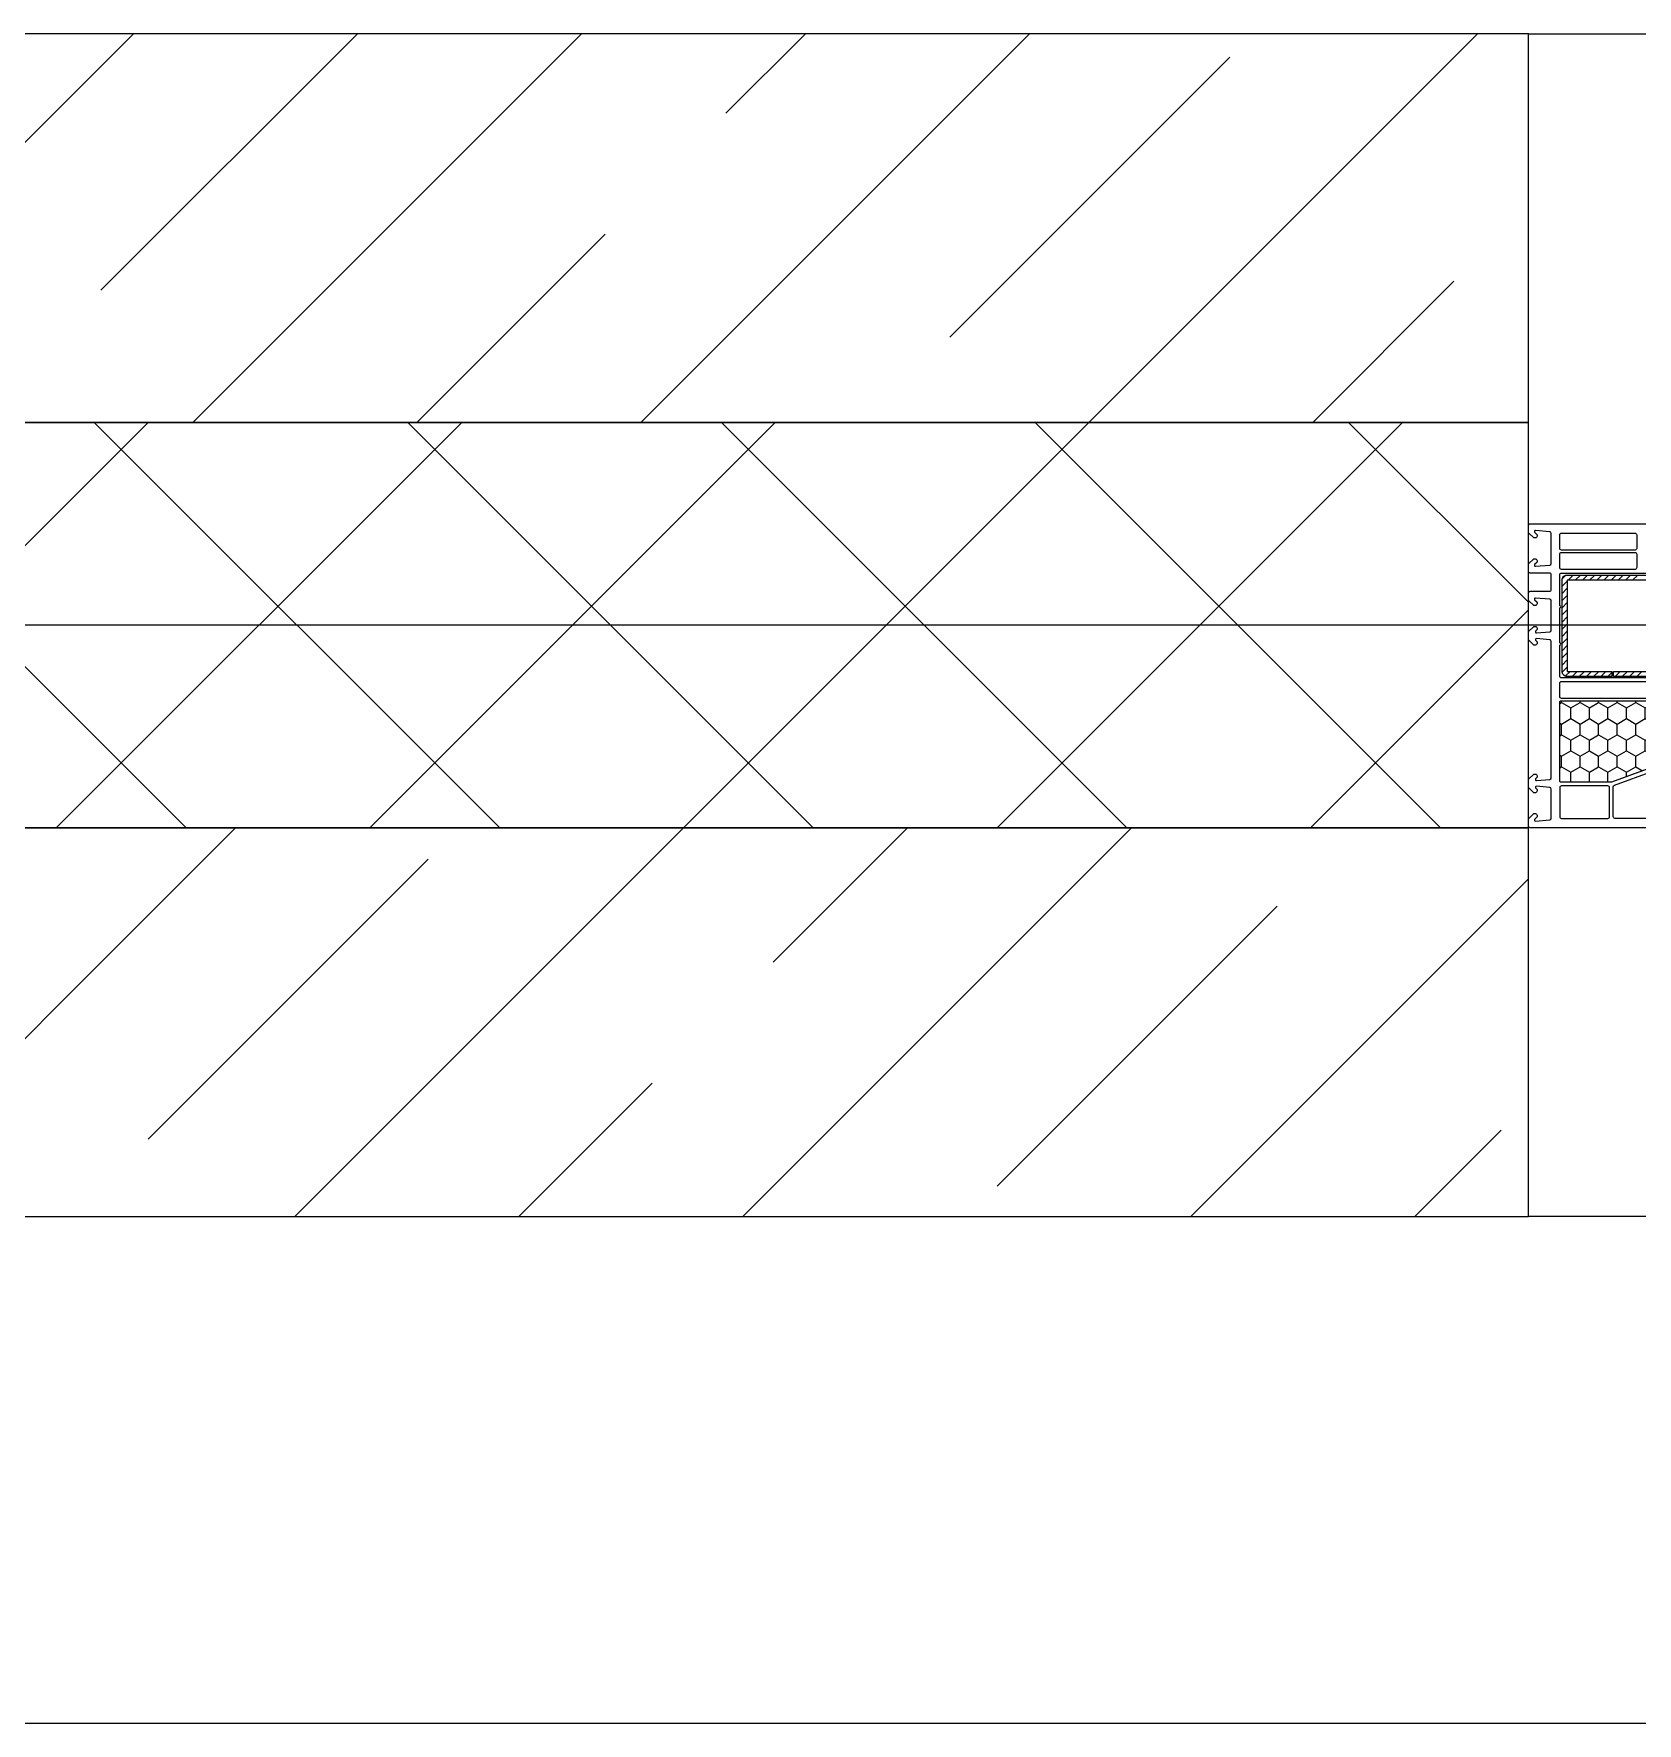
# Model space of a CAD drawing. Header units: inches. Extents: x -21163 to 11874, y -14995 to 6550.
# Drawn here: x -1467.9 to -993.4, y -7989 to -7489 of the extents above; entities that cross this region are included whole.
import ezdxf

# ---------------------------------------------------------------- set-up
doc = ezdxf.new("R2010")
doc.units = ezdxf.units.IN
doc.header["$MEASUREMENT"] = 0
doc.linetypes.add('CONTI', pattern=[0])
doc.linetypes.add('GOST2.303 5', pattern=[24, 20, -1.5, 1, -1.5])
doc.layers.get('0').update_dxf_attribs({"color": 8})
for name, color, linetype in [('axis_dim', 8, 'CONTI'), ('PVC', 8, 'Continuous'), ('STEEL', 8, 'Continuous')]:
    doc.layers.add(name, color=color, linetype=linetype)
for name, color, linetype, lineweight in [('doors_windows', 8, 'Continuous', 5), ('stair1', 8, 'Continuous', 15), ('Wall2', 8, 'Continuous', 5)]:
    doc.layers.add(name, color=color, linetype=linetype, lineweight=lineweight)

# ---------------------------------------------------------------- blocks, each defined once
blk = doc.blocks.new('*U17')
at = {"linetype": 'Continuous'}
h = blk.add_hatch(dxfattribs=at)
h.set_pattern_fill('HONEY', color=6, angle=-90, style=0)
h.set_pattern_definition([(270, (672.1506, 52.6428), (-2.74963, -4.7625), [3.175, -6.35]), (150, (672.1506, 52.6428), (-2.74963, 4.7625), [3.175, -6.35]), (210, (672.1506, 52.6428), (-5.49926, -6e-07), [-6.35, 3.175])])
h.paths.add_polyline_path([(543.77, -37.59, -0.57735), (543.34, -36.84), (551.02, -23.53, 0.079163), (551.42, -22.5, -0.259107), (551.73, -22.14), (575.41, -13.52, -0.087489), (575.58, -13.49), (590.29, -13.49, -0.414214), (590.79, -13.99), (590.79, -37.09, -0.414214), (590.29, -37.59)])
blk.add_lwpolyline([(543.43, -37.59, -0.57735), (543.17, -37.14), (551.8, -22.19, -0.176327), (551.96, -22.06), (575.44, -13.51, -0.087489), (575.54, -13.49), (590.49, -13.49, -0.414214), (590.79, -13.79), (590.79, -37.29, -0.414214), (590.49, -37.59)], format="xyb", close=True)
at = {"layer": 'PVC'}
blk.add_lwpolyline([(527.82, 0), (599.51, 0, -0.414214), (600.01, -0.5), (600.01, -2.41), (600.01, -2.7), (598.51, -4.2), (598.01, -4.2, -0.414214), (597.51, -3.7), (597.51, -3.3, -0.198912), (597.57, -3.16), (598.22, -2.51, 0.700208), (597.98, -2), (593.77, -2.37, 0.388879), (593.31, -2.87), (593.31, -11.46, 0.388879), (593.77, -11.96), (597.69, -12.3, 0.700208), (597.93, -11.79), (597.57, -11.44, -0.198912), (597.51, -11.3), (597.51, -10.9, -0.414214), (598.01, -10.4), (598.51, -10.4), (600.01, -11.9), (600.01, -14.4), (598.51, -15.9), (598.01, -15.9, -0.414214), (597.51, -15.4), (597.51, -15, -0.198912), (597.57, -14.86), (597.93, -14.51, 0.700208), (597.69, -14), (593.77, -14.34, 0.388879), (593.31, -14.84), (593.31, -55.16, 0.388879), (593.77, -55.66), (597.69, -56, 0.700208), (597.93, -55.49), (597.57, -55.14, -0.198912), (597.51, -55), (597.51, -54.6, -0.414214), (598.01, -54.1), (598.51, -54.1), (600.01, -55.6), (600.01, -58.1), (598.51, -59.6), (598.01, -59.6, -0.414214), (597.51, -59.1), (597.51, -58.7, -0.198912), (597.57, -58.56), (597.93, -58.21, 0.700208), (597.69, -57.7), (593.77, -58.04, 0.388879), (593.31, -58.54), (593.31, -67.13, 0.388879), (593.77, -67.63), (597.98, -68, 0.700208), (598.22, -67.49), (597.57, -66.84, -0.198912), (597.51, -66.7), (597.51, -66.3, -0.414214), (598.01, -65.8), (598.51, -65.8), (600.01, -67.3), (600.01, -67.59), (600.01, -69.5, -0.414214), (599.51, -70), (593.81, -70, 0.414214), (593.31, -70.5), (593.31, -74.9, 0.414214), (593.81, -75.4), (599.51, -75.4, -0.414214), (600.01, -75.9), (600.01, -78.1), (598.51, -79.6), (598.01, -79.6, -0.414214), (597.51, -79.1), (597.51, -78.7, -0.198912), (597.57, -78.56), (598.22, -77.91, 0.700208), (597.98, -77.4), (593.77, -77.77, 0.388879), (593.31, -78.27), (593.31, -87.13, 0.388879), (593.77, -87.63), (597.98, -88, 0.700208), (598.22, -87.49), (597.57, -86.84, -0.198912), (597.51, -86.7), (597.51, -86.3, -0.414214), (598.01, -85.8), (598.51, -85.8), (600.01, -87.3), (600.01, -87.59), (600.01, -89.5, -0.414214), (599.51, -90), (554.76, -90)], format="xyb", dxfattribs=at)
for points in [[(574.46, -2.8, -0.414214), (574.96, -3.3), (574.96, -12.18, -0.315299), (574.64, -12.65), (551.95, -20.91, -0.415199), (551.31, -20.61, 0.110369), (550.49, -19.32), (547.12, -15.95, -0.339454), (547.04, -15.35), (554.14, -3.05, -0.267949), (554.57, -2.8)], [(576.06, -3.3), (576.06, -11.9, 0.414214), (576.56, -12.4), (590.31, -12.4, 0.414214), (590.81, -11.9), (590.81, -3.3, 0.414214), (590.31, -2.8), (576.56, -2.8, 0.414214)], [(575.51, -13.5), (590.31, -13.5, -0.414214), (590.81, -14), (590.81, -37.1, -0.414214), (590.31, -37.6), (543.8, -37.6, -0.57735), (543.36, -36.85), (551.05, -23.54, 0.079163), (551.44, -22.51, -0.259107), (551.76, -22.15)], [(590.31, -38.3, -0.414214), (590.81, -38.8), (590.81, -42.8, -0.414214), (590.31, -43.3), (559.36, -43.3, -0.252264), (558.94, -43.08, 0.152167), (557.33, -41.76, -0.305615), (557.01, -41.29), (557.01, -38.8, -0.414214), (557.51, -38.3)], [(590.31, -44.4, -0.414214), (590.81, -44.9), (590.81, -54.1, 1), (590.81, -54.7), (590.81, -65.1, 1), (590.81, -65.7), (590.81, -74.9, -0.414214), (590.31, -75.4), (560.01, -75.4, -0.414214), (559.51, -74.9), (559.51, -44.9, -0.414214), (560.01, -44.4)], [(590.31, -76.5, -0.414214), (590.81, -77), (590.81, -81, -0.414214), (590.31, -81.5), (568.51, -81.5, -0.414214), (568.01, -81), (568.01, -77, -0.414214), (568.51, -76.5)], [(590.31, -82.2, -0.414214), (590.81, -82.7), (590.81, -86.7, -0.414214), (590.31, -87.2), (568.51, -87.2, -0.414214), (568.01, -86.7), (568.01, -82.7, -0.414214), (568.51, -82.2)]]:
    blk.add_lwpolyline(points, format="xyb", close=True, dxfattribs=at)
at = {"layer": 'STEEL', "color": 5, "linetype": 'Continuous'}
for p, q in [((568.03, -44.8), (566.53, -46.3)), ((570.16, -44.8), (568.66, -46.3)), ((572.28, -44.8), (570.78, -46.3)), ((574.4, -44.8), (572.9, -46.3)), ((576.52, -44.8), (575.36, -45.95)), ((578.64, -44.8), (577.14, -46.3)), ((580.76, -44.8), (579.26, -46.3)), ((582.88, -44.8), (581.38, -46.3)), ((585.01, -44.8), (583.51, -46.3)), ((587.13, -44.8), (585.63, -46.3)), ((589.15, -44.9), (587.75, -46.3)), ((590.1, -46.07), (588.61, -47.55)), ((590.11, -48.17), (588.61, -49.67)), ((590.11, -50.3), (588.61, -51.8)), ((590.11, -52.42), (588.61, -53.92)), ((590.11, -54.54), (588.61, -56.04)), ((590.11, -56.66), (588.61, -58.16)), ((590.11, -58.78), (588.61, -60.28)), ((590.11, -60.9), (588.61, -62.4)), ((590.11, -63.02), (588.61, -64.52)), ((590.11, -65.15), (588.61, -66.65)), ((590.11, -67.27), (588.61, -68.77)), ((590.11, -69.39), (588.61, -70.89)), ((569.23, -73.3), (567.73, -74.8)), ((571.35, -73.3), (569.85, -74.8)), ((573.48, -73.3), (571.98, -74.8)), ((575.6, -73.3), (574.1, -74.8)), ((577.72, -73.3), (576.22, -74.8)), ((579.84, -73.3), (578.34, -74.8)), ((581.96, -73.3), (580.46, -74.8)), ((584.08, -73.3), (582.58, -74.8)), ((586.2, -73.3), (584.7, -74.8)), ((588.33, -73.3), (586.83, -74.8)), ((590.11, -71.51), (588.61, -73.01)), ((590.06, -73.68), (589, -74.75))]:
    blk.add_line(p, q, dxfattribs=at)
blk.add_lwpolyline([(575.36, -46.3), (575.36, -44.8), (588.61, -44.8, -0.414214), (590.11, -46.3), (590.11, -73.3, -0.414214), (588.61, -74.8), (561.61, -74.8, -0.414214), (560.11, -73.3), (560.11, -46.3, -0.414214), (561.61, -44.8), (574.86, -44.8), (574.86, -46.3), (561.61, -46.3), (561.61, -73.3), (588.61, -73.3), (588.61, -46.3)], format="xyb", close=True, dxfattribs=at)

msp = doc.modelspace()

# ---------------------------------------------------------------- linework, layer by layer
at = {"layer": 'axis_dim', "linetype": 'GOST2.303 5', "lineweight": 25, "ltscale": 100}
msp.add_lwpolyline([(244.61, -7664), (-18161.56, -7664)], dxfattribs=at)
at = {"layer": 'doors_windows', "lineweight": 20, "ltscale": 50}
msp.add_lwpolyline([(-425.57, -7839), (-1025.57, -7839), (-1025.57, -7489), (-425.57, -7489)], close=True, dxfattribs=at)
at = {"layer": 'stair1', "ltscale": 75}
msp.add_lwpolyline([(-13825.59, -7839), (-13825.59, -7989), (2924.88, -7989), (2924.88, -7839)], dxfattribs=at)
at = {"layer": 'Wall2', "ltscale": 100}
for points in [[(-1025.57, -7489), (-5645.55, -7489)], [(-1553.44, -7604), (-1438.44, -7489)], [(-1448.05, -7564.91), (-1372.15, -7489)], [(-1420.86, -7604), (-1305.86, -7489)], [(-1288.28, -7604), (-1173.28, -7489)], [(-1263.1, -7512.54), (-1239.57, -7489)], [(-1155.69, -7604), (-1040.69, -7489)], [(-1025.57, -7604), (-1025.57, -7489)], [(-1196.81, -7578.83), (-1113.95, -7495.96)], [(-1354.57, -7604), (-1298.9, -7548.33)], [(-1089.4, -7604), (-1047.66, -7562.25)], [(-1025.57, -7604), (-5645.55, -7604)], [(-5645.55, -7604), (-1025.57, -7604)], [(-1554.12, -7724), (-1434.12, -7604)], [(-1422.87, -7724), (-1542.87, -7604)], [(-1461.31, -7724), (-1341.31, -7604)], [(-1330.06, -7724), (-1450.06, -7604)], [(-1368.5, -7724), (-1248.5, -7604)], [(-1237.25, -7724), (-1357.25, -7604)], [(-1275.69, -7724), (-1155.69, -7604)], [(-1144.45, -7724), (-1264.45, -7604)], [(-1182.88, -7724), (-1062.88, -7604)], [(-1051.64, -7724), (-1171.64, -7604)], [(-1025.57, -7657.26), (-1078.83, -7604)], [(-1025.57, -7724), (-1025.57, -7604)], [(-1090.08, -7724), (-1025.57, -7659.5)], [(-1025.57, -7724), (-5645.55, -7724)], [(-5645.55, -7724), (-1025.57, -7724)], [(-1523.28, -7839), (-1408.28, -7724)], [(-1390.69, -7839), (-1275.69, -7724)], [(-1258.11, -7839), (-1143.11, -7724)], [(-1249.18, -7763.78), (-1209.4, -7724)], [(-1025.57, -7839), (-1025.57, -7724)], [(-1434.13, -7816.15), (-1351.27, -7733.29)], [(-1125.53, -7839), (-1025.57, -7739.05)], [(-1182.89, -7830.07), (-1100.03, -7747.21)], [(-1324.4, -7839), (-1284.98, -7799.58)], [(-1059.24, -7839), (-1033.73, -7813.5)], [(-5645.55, -7839), (-1025.57, -7839)]]:
    msp.add_lwpolyline(points, dxfattribs=at)

# ---------------------------------------------------------------- block references
at = {"ltscale": 100, "rotation": 180}
msp.add_blockref('*U17', (-425.57, -7724), dxfattribs=at)

doc.saveas('drawing.dxf')
